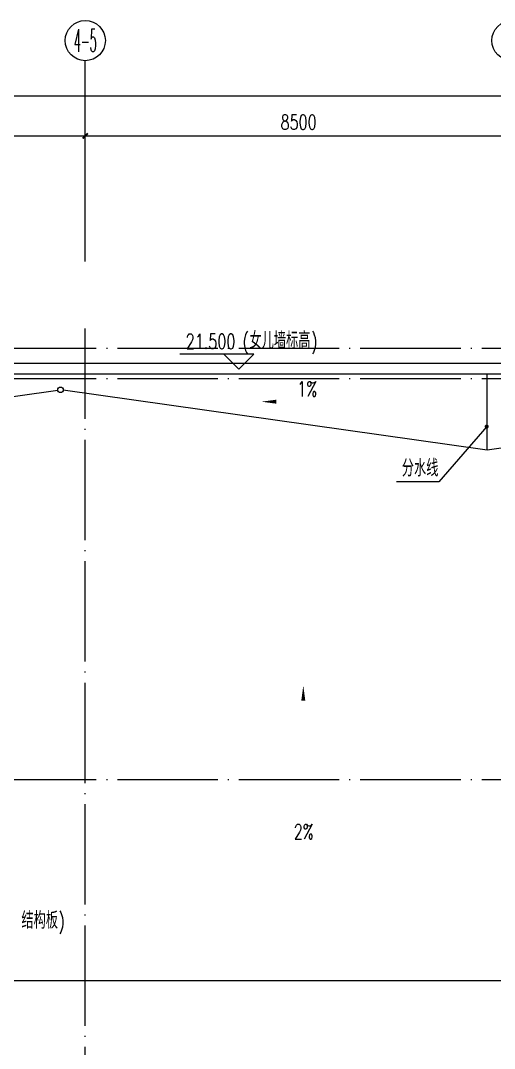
# Model space of a CAD drawing. Extents: x -124594 to 516503, y -3148 to 203159.
# Drawn here: x 381622 to 391063, y 102439 to 122930 of the extents above; entities that cross this region are included whole.
import ezdxf
from ezdxf.enums import TextEntityAlignment as Align

# ---------------------------------------------------------------- set-up
doc = ezdxf.new("R2010")
doc.units = 0
doc.header["$LTSCALE"] = 1000
doc.header["$MEASUREMENT"] = 0
doc.linetypes.add('DOTE', pattern=[2.42, 2, -0.2, 0.02, -0.2])
for name, color, linetype in [('AXIS', 3, 'Continuous'), ('AXIS_TEXT', 7, 'Continuous'), ('DIM_LEAD', 3, 'Continuous'), ('DIM_SYMB', 3, 'Continuous'), ('J-ANNO-标高标注', 144, 'Continuous'), ('J-AXIS-轴线', 1, 'DOTE'), ('J-DETL-立管管线', 181, 'Continuous'), ('J-FLOR-屋顶', 140, 'Continuous'), ('PUB_TEXT', 7, 'Continuous'), ('分水线', 4, 'Continuous')]:
    doc.layers.add(name, color=color, linetype=linetype)
doc.layers.add('建筑底图', color=8, linetype='Continuous', lineweight=5)
doc.styles.add('_TCH_AXIS', font='COMPLEX', dxfattribs={"bigfont": 'GBCBIG'})
doc.styles.add('_TCH_DIM', font='SIMPLEX', dxfattribs={"bigfont": 'GBCBIG'})
doc.styles.add('_TCH_DIM_T3', font='SIMPLEX', dxfattribs={"width": 0.705882, "bigfont": 'GBCBIG'})
doc.styles.add('COMPLEX', font='COMPLEX')
doc.dimstyles.new('_TCH_ARCH&&100', dxfattribs={"dimtxt": 297.5, "dimasz": 100, "dimexe": 250, "dimexo": 300, "dimgap": 126.25, "dimtad": 1, "dimdec": 0, "dimzin": 0, "dimdsep": 46, "dimtxsty": '_TCH_DIM_T3', "dimblk": 'ARCHTICK', "dimcen": 0.09, "dimclrt": 7, "dimazin": 2, "dimtfac": 1, "dimtdec": 0, "dimtix": 1, "dimtmove": 2, "dimatfit": 3, "dimfxl": 1, "dimtolj": 1, "dimtzin": 0, "dimarcsym": 0})

# ---------------------------------------------------------------- blocks, each defined once
blk = doc.blocks.new('_AXISO')
blk.add_circle((0, 0), 0.5)
at = {"layer": 'AXIS_TEXT', "style": 'COMPLEX', "width": 1.041667}
blk.add_attdef('A', text='', height=0.56, dxfattribs=at).set_placement((-0.25, -0.28), (0.25, -0.28), align=Align.FIT)
blk = doc.blocks.new('_ArchTick')
at = {"color": 0, "linetype": 'ByBlock', "const_width": 0.4}
blk.add_lwpolyline([(-0.5, -0.5), (0.5, 0.5)], dxfattribs=at)
blk = doc.blocks.new('*D258')
at = {"layer": 'AXIS', "color": 0, "lineweight": -2, "transparency": 16777216}
for p, q in [((357411, 118430), (357411, 121680)), ((403911, 118430), (403911, 121680)), ((357411, 121430), (403911, 121430))]:
    blk.add_line(p, q, dxfattribs=at)
at = {"layer": 'Defpoints', "color": 0, "transparency": 16777216}
for p in [(403911, 121430), (357411, 118130), (403911, 118130)]:
    blk.add_point(p, dxfattribs=at)
at = {"layer": 'AXIS', "color": 0, "lineweight": -2, "transparency": 16777216, "xscale": 100, "yscale": 100, "zscale": 100, "rotation": 180}
blk.add_blockref('_ArchTick', (357411, 121430), dxfattribs=at)
at = {"layer": 'AXIS', "color": 0, "lineweight": -2, "transparency": 16777216, "xscale": 100, "yscale": 100, "zscale": 100}
blk.add_blockref('_ArchTick', (403911, 121430), dxfattribs=at)
at = {"layer": 'AXIS', "color": 7, "transparency": 16777216, "insert": (380661, 121705), "char_height": 297.5, "attachment_point": 5, "style": '_TCH_DIM_T3'}
blk.add_mtext('\\A1;46500', dxfattribs=at)
blk = doc.blocks.new('*D262')
at = {"layer": 'AXIS', "color": 0, "lineweight": -2, "transparency": 16777216}
for p, q in [((382911, 118430), (382911, 120880)), ((391411, 118430), (391411, 120880)), ((382911, 120630), (391411, 120630))]:
    blk.add_line(p, q, dxfattribs=at)
at = {"layer": 'Defpoints', "color": 0, "transparency": 16777216}
for p in [(391411, 120630), (382911, 118130), (391411, 118130)]:
    blk.add_point(p, dxfattribs=at)
at = {"layer": 'AXIS', "color": 0, "lineweight": -2, "transparency": 16777216, "xscale": 100, "yscale": 100, "zscale": 100, "rotation": 180}
blk.add_blockref('_ArchTick', (382911, 120630), dxfattribs=at)
at = {"layer": 'AXIS', "color": 0, "lineweight": -2, "transparency": 16777216, "xscale": 100, "yscale": 100, "zscale": 100}
blk.add_blockref('_ArchTick', (391411, 120630), dxfattribs=at)
at = {"layer": 'AXIS', "color": 7, "transparency": 16777216, "insert": (387161, 120905), "char_height": 297.5, "attachment_point": 5, "style": '_TCH_DIM_T3'}
blk.add_mtext('\\A1;8500', dxfattribs=at)
blk = doc.blocks.new('*D263')
at = {"layer": 'AXIS', "color": 0, "lineweight": -2, "transparency": 16777216}
for p, q in [((374411, 118430), (374411, 120880)), ((382911, 118430), (382911, 120880)), ((374411, 120630), (382911, 120630))]:
    blk.add_line(p, q, dxfattribs=at)
at = {"layer": 'Defpoints', "color": 0, "transparency": 16777216}
for p in [(382911, 120630), (374411, 118130), (382911, 118130)]:
    blk.add_point(p, dxfattribs=at)
at = {"layer": 'AXIS', "color": 0, "lineweight": -2, "transparency": 16777216, "xscale": 100, "yscale": 100, "zscale": 100, "rotation": 180}
blk.add_blockref('_ArchTick', (374411, 120630), dxfattribs=at)
at = {"layer": 'AXIS', "color": 0, "lineweight": -2, "transparency": 16777216, "xscale": 100, "yscale": 100, "zscale": 100}
blk.add_blockref('_ArchTick', (382911, 120630), dxfattribs=at)
at = {"layer": 'AXIS', "color": 7, "transparency": 16777216, "insert": (378661, 120905), "char_height": 297.5, "attachment_point": 5, "style": '_TCH_DIM_T3'}
blk.add_mtext('\\A1;8500', dxfattribs=at)
blk = doc.blocks.new('HERSFA')
at = {"layer": 'AXIS', "color": 8}
blk.add_line((382910.8, 118129.9), (382910.8, 122129.9), dxfattribs=at)
at = {"layer": 'DIM_LEAD', "color": 8}
for p, q in [((390908.7, 114837), (389954.6, 113735.8)), ((389954.6, 113735.8), (389112, 113735.8))]:
    blk.add_line(p, q, dxfattribs=at)
at = {"layer": 'DIM_LEAD', "color": 8, "const_width": 40}
blk.add_lwpolyline([(390921.8, 114852.1, 1), (390895.6, 114821.9, 1)], format="xyb", close=True, dxfattribs=at)
at = {"layer": 'DIM_SYMB', "color": 8}
for points in [[(388192.5, 115332, 0, 0, 0), (386419.4, 115332, 0, 80, 0), (386719.4, 115332, 0, 0, 0)], [(387254.7, 107012.2, 0, 0, 0), (387254.7, 109674.3, 0, 80, 0), (387254.7, 109374.3, 0, 0, 0)]]:
    blk.add_lwpolyline(points, format="xyseb", dxfattribs=at)
at = {"layer": 'J-ANNO-标高标注', "color": 8}
for p, q in [((386269.8, 116279.2), (384791.8, 116279.2)), ((385969.8, 115979.2), (385669.8, 116279.2)), ((385969.8, 115979.2), (386269.8, 116279.2))]:
    blk.add_line(p, q, dxfattribs=at)
at = {"layer": 'J-AXIS-轴线', "color": 8}
for p, q in [((382910.8, 90790.8), (382910.8, 116790.8)), ((404910.8, 116390.8), (356410.8, 116390.8)), ((404910.8, 115790.8), (356410.8, 115790.8)), ((404910.8, 107790.8), (356410.8, 107790.8))]:
    blk.add_line(p, q, dxfattribs=at)
at = {"layer": 'J-DETL-立管管线', "color": 8}
blk.add_circle((382417.3, 115569.3), 55, dxfattribs=at)
at = {"layer": 'J-FLOR-屋顶', "color": 8}
for points in [[(399910.8, 116490.8), (391310.8, 116490.8), (391310.8, 116090.8), (361510.8, 116090.8)], [(361510.8, 115890.8), (391310.8, 115890.8), (391310.8, 115690.8), (399810.8, 115690.8)]]:
    blk.add_lwpolyline(points, dxfattribs=at)
at = {"layer": '分水线', "color": 8}
for points in [[(390917.3, 114364.7), (390917.3, 115890.8)], [(365471.7, 115561.2), (373917.3, 114364.7), (382362.9, 115561.2)], [(399362.9, 115561.2), (390917.3, 114364.7), (382471.7, 115561.2)], [(357110.8, 103790.8), (404410.8, 103790.8)]]:
    blk.add_lwpolyline(points, dxfattribs=at)
at = {"layer": 'AXIS', "color": 8}
ref = blk.add_blockref('_AXISO', (382910.8, 122529.9), dxfattribs=dict(at, xscale=800, yscale=800, zscale=800))
ref.add_attrib('A', '4-5', dxfattribs={"layer": 'AXIS_TEXT', "color": 8, "height": 452.55, "style": '_TCH_AXIS', "width": 0.344262}).set_placement((382684.6, 122303.6), (383137.1, 122303.6), align=Align.FIT)
ref = blk.add_blockref('_AXISO', (391410.8, 122529.9), dxfattribs=dict(at, xscale=800, yscale=800, zscale=800))
ref.add_attrib('A', '4-6', dxfattribs={"layer": 'AXIS_TEXT', "color": 8, "height": 452.55, "style": '_TCH_AXIS', "width": 0.344262}).set_placement((391184.6, 122303.6), (391637.1, 122303.6), align=Align.FIT)
at = {"layer": 'DIM_LEAD', "color": 7, "style": '_TCH_DIM'}
blk.add_text('分水线', height=337.59, dxfattribs=at).set_placement((389217, 113840.8))
at = {"layer": 'DIM_SYMB', "color": 7, "style": '_TCH_DIM', "width": 0.705882}
for s, p in [('1%%%', (387136, 115437)), ('2%%%', (387064.7, 106609.7))]:
    blk.add_text(s, height=297.5, dxfattribs=at).set_placement(p)
at = {"layer": 'J-ANNO-标高标注', "color": 7, "style": '_TCH_DIM', "width": 0.705882}
blk.add_text('21.500', height=297.5, dxfattribs=at).set_placement((384911.8, 116384.2))
at = {"layer": 'PUB_TEXT', "color": 8, "style": '_TCH_DIM', "width": 0.705882}
for s, p in [('(', (386041.8, 116384.2)), (')', (387410.5, 116384.2)), (')', (382376, 104826.1))]:
    blk.add_text(s, height=297.5, dxfattribs=at).set_placement(p)
at = {"layer": 'PUB_TEXT', "color": 8, "style": '_TCH_DIM'}
for s, p in [('女儿墙标高', (386181.8, 116384.2)), ('结构板', (381638.8, 104826.1))]:
    blk.add_text(s, height=337.59, dxfattribs=at).set_placement(p)
at = {"layer": 'AXIS', "color": 8}
for p1, p2, distance, picture, middle in [((357410.8, 118129.9), (403910.8, 118129.9), 3300, '*D258', (380660.8, 121704.9)), ((374410.8, 118129.9), (382910.8, 118129.9), 2500, '*D263', (378660.8, 120904.9)), ((382910.8, 118129.9), (391410.8, 118129.9), 2500, '*D262', (387160.8, 120904.9))]:
    dim = blk.add_aligned_dim(p1=p1, p2=p2, distance=distance, dimstyle='_TCH_ARCH&&100', dxfattribs=at)
    dim.commit()
    dim.dimension.update_dxf_attribs({"geometry": picture, "text_midpoint": middle})

msp = doc.modelspace()

# ---------------------------------------------------------------- block references
at = {"layer": '建筑底图'}
msp.add_blockref('HERSFA', (0, 0), dxfattribs=at)

doc.saveas('drawing.dxf')
